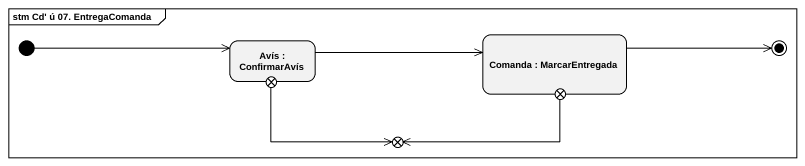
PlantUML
@startuml
mainframe stm Cd' ú 07. EntregaComanda
hide empty description
state "Avís : ConfirmarAvís" as Avís
state "Comanda : MarcarEntregada" as Comanda
state exit1 <<choice>>
state exit2 <<choice>>
state exit3 <<choice>>
[*] -right-> Avís
Avís -right-> Comanda
exit1 -right-> exit3
exit2 -left-> exit3
Comanda -right-> [*]
@enduml
